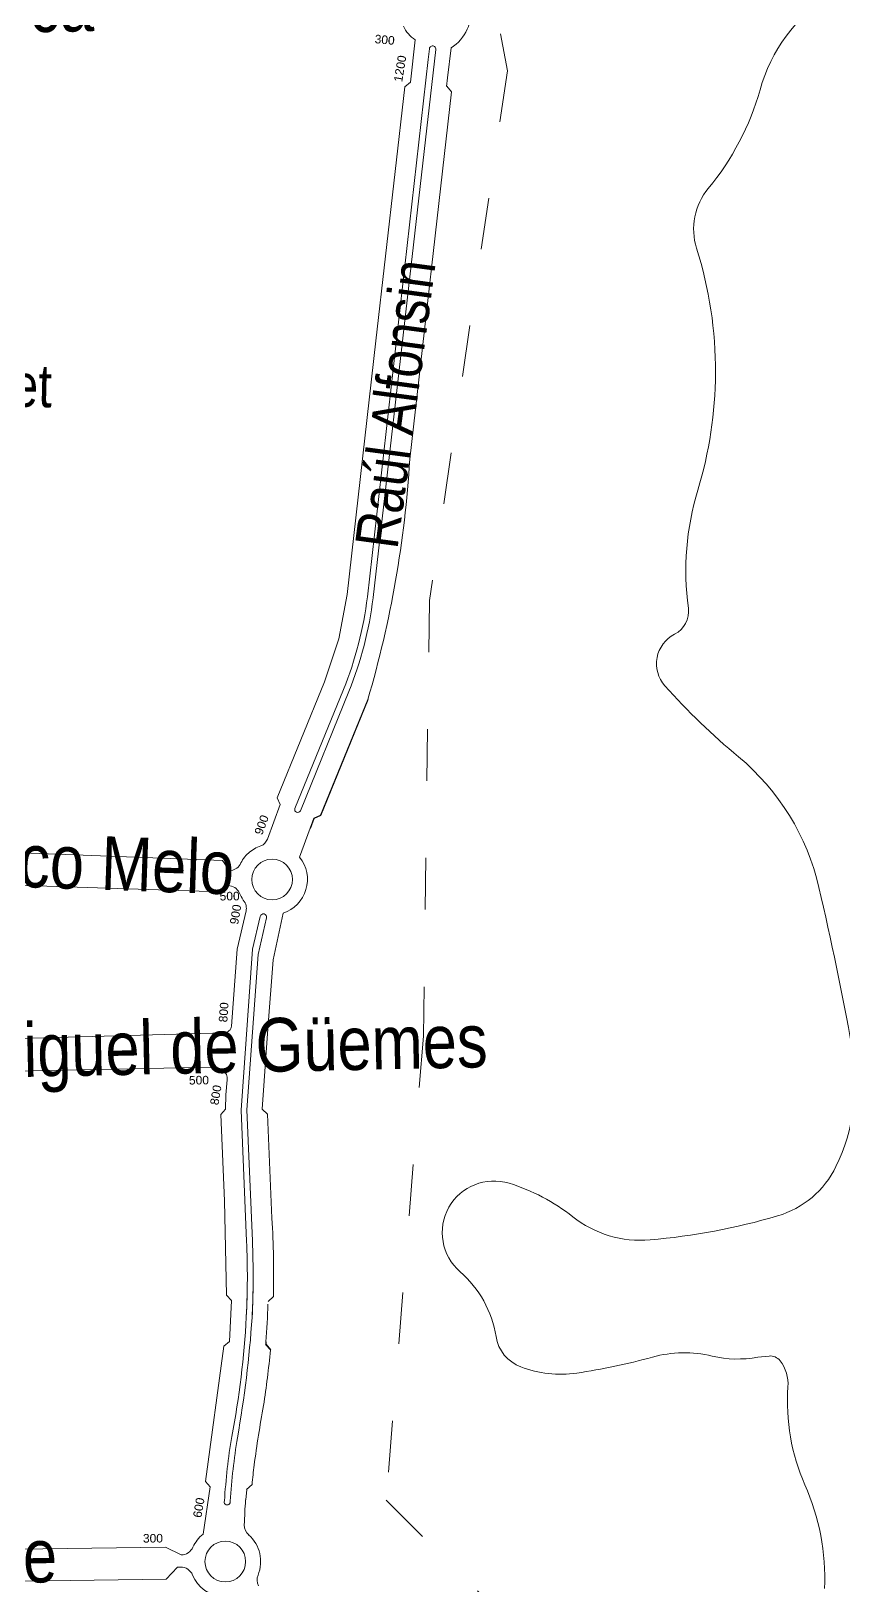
# Model space of a CAD drawing. Header units: millimetres. Extents: x 11558 to 23675, y 49449 to 61482.
# Drawn here: x 20778 to 21157, y 54085 to 54809 of the extents above; entities that cross this region are included whole.
import ezdxf

# ---------------------------------------------------------------- set-up
doc = ezdxf.new("R2010")
doc.units = ezdxf.units.MM
doc.linetypes.add('ACAD_ISO03W100', pattern=[30, 12, -18])
for name, color, linetype in [('0. plano base - nombres calles', 22, 'Continuous'), ('0. Plano Base - PLANO', 254, 'Continuous'), ('0.BARRIOS - DIVISIÓN', 12, 'ACAD_ISO03W100'), ('7. puesta en valor CC la lucila', 212, 'Continuous'), ('numeración', 7, 'Continuous')]:
    doc.layers.add(name, color=color, linetype=linetype)
doc.layers.get('7. puesta en valor CC la lucila').off()
doc.styles.get("Standard").update_dxf_attribs({"font": 'arial.ttf'})

# ---------------------------------------------------------------- blocks, each defined once
blk = doc.blocks.new('MANZANAS')
at = {"layer": '0. Plano Base - PLANO', "color": 0, "linetype": 'Continuous', "lineweight": 5}
for p, q in [((5640497.5, 6179439.62, 0.54), (5640495.72, 6179444.33, 0.54)), ((5640498.54, 6179445.34, 0.54), (5640590.39, 6179205.11, 0.54)), ((5640504.51, 6179449.28, 0.54), (5640509.53, 6179436.16, 0.54)), ((5640587.85, 6179204.21, 0.54), (5640497.5, 6179439.62, 0.54)), ((5640510.96, 6179432.45, 0.54), (5640509.53, 6179436.16, 0.54)), ((5640511.07, 6179432.56, 0.54), (5640514.17, 6179431.17, 0.54)), ((5640514.17, 6179431.17, 0.54), (5640575.84, 6179270.22, 0.54)), ((5640600.57, 6179161.04, 0.54), (5640606.07, 6179101.34, 0.54)), ((5640615.43, 6179103.78, 0.54), (5640610.08, 6179161.9, 0.54)), ((5640610.23, 6179161.91, 0.54), (5640615.59, 6179103.73, 0.54)), ((5640603.38, 6179101.1, 0.54), (5640597.89, 6179160.74, 0.54)), ((5640603.38, 6179101.1, 0.54), (5640597.89, 6179160.74, 0.54)), ((5640613.26, 6179101.17, 0.54), (5640615.43, 6179103.78, 0.54)), ((5640615.59, 6179103.73, 0.54), (5640613.42, 6179101.12, 0.54)), ((5640613.92, 6179096.15, 0.54), (5640613.26, 6179101.17, 0.54)), ((5640613.42, 6179101.12, 0.54), (5640614.07, 6179096.17, 0.54)), ((5640615.77, 6179081.91, 0.54), (5640613.92, 6179096.15, 0.54)), ((5640626.79, 6179033.81, 0.54), (5640620.91, 6179055.22, 0.54)), ((5640612.19, 6179048.99, 0.54), (5640616.11, 6179033.75, 0.54)), ((5640619.46, 6179032.78, 0.54), (5640615.09, 6179049.74, 0.54)), ((5640645.89, 6178964.73, 0.54), (5640616.11, 6179033.75, 0.54)), ((5640619.46, 6179032.78, 0.54), (5640648.23, 6178966.08, 0.54)), ((5640639.46, 6179004.05, 0.54), (5640626.79, 6179033.81, 0.54)), ((5640654.42, 6178969.65, 0.54), (5640639.46, 6179004.05, 0.54)), ((5640648.23, 6178966.08, 0.54), (5640678.65, 6178913.05, 0.54)), ((5640654.42, 6178969.65, 0.54), (5640657.7, 6178968.76, 0.54)), ((5640657.7, 6178968.76, 0.54), (5640681.91, 6178926.59, 0.54)), ((5640676.31, 6178911.7, 0.54), (5640645.89, 6178964.73, 0.54)), ((5640699.32, 6178894.54, 0.54), (5640698.2, 6178891.35, 0.54)), ((5640705.95, 6178874.21, 0.54), (5640706.09, 6178874.27, 0.54)), ((5640709.55, 6178871.81, 0.54), (5640706.41, 6178873.1, 0.54)), ((5640706.53, 6178873.22, 0.54), (5640709.66, 6178871.93, 0.54)), ((5640729.61, 6178808.98, 0.54), (5640730.9, 6178812.17, 0.54)), ((5640729.78, 6178808.98, 0.54), (5640731.68, 6178804.49, 0.54)), ((5640717.82, 6178762.04, 0.54), (5640719.08, 6178762.7, 0.54)), ((5640715.64, 6178754.49, 0.54), (5640440.53, 6178606.79, 0.01))]:
    blk.add_line(p, q, dxfattribs=at)
for points in [[(5640649.77, 6179552.62, 0.180589), (5640641.43, 6179498.49, -0.104705), (5640641.21, 6179446.49, 0.254734), (5640649.21, 6179419.27, -0.077852), (5640683.91, 6179371.63, -0.072781), (5640701.72, 6179319.45, 0.108259), (5640723.14, 6179268.64, -0.319793), (5640723.09, 6179254.81, 0.493249), (5640730.15, 6179231.41, 0.036746), (5640775.95, 6179217.86, -0.163998), (5640837.27, 6179181.16, -0.011233), (5640885.42, 6179122.1, -0.160178), (5640904.31, 6179069.34, -0.211219), (5640890.75, 6179036.36, -0.049826), (5640843.08, 6178998.99, -0.190888), (5640806.13, 6178991.96, 0.09281), (5640772.57, 6178992.11, 0.352695), (5640752.81, 6178969.2, 0.356441), (5640771.3, 6178944.95, -0.176456), (5640800.1, 6178925.91, 0.268605), (5640816.85, 6178918.66, 0.127112), (5640841.34, 6178928.13, 0.032282), (5640869.25, 6178951, -0.127532), (5640893.76, 6178964.3, 0.106061), (5640912.87, 6178973.66), (5640917.38, 6178976.58, -0.257155), (5640922.91, 6178976.98, -0.185612), (5640931.79, 6178967.87, 0.122934), (5640959.84, 6178931.01, -0.114251), (5640990.28, 6178892.39, 0.123079)], [(5640491.1, 6178903.3), (5640624.91, 6178976.36, -0.162525), (5640629.86, 6178977.24, -0.270546), (5640633.67, 6178974.2), (5640636.19, 6178967.8), (5640639.17, 6178961.79), (5640638.44, 6178958.53), (5640658.49, 6178923.61), (5640679.7, 6178885.04), (5640682.91, 6178883.91), (5640690.75, 6178866.5), (5640689.46, 6178863.35), (5640710.92, 6178803.43), (5640714.02, 6178802.19), (5640721.25, 6178781.15, 0.056548), (5640720.13, 6178777.44, 0.058561), (5640719.91, 6178773.57, -0.145377), (5640719.13, 6178770.23, -0.17906), (5640716.7, 6178767.89), (5640708.54, 6178767.7), (5640436.07, 6178621.41, -0.256751)]]:
    blk.add_lwpolyline(points, format="xyb", dxfattribs=at)
at = {"layer": '0. Plano Base - PLANO', "color": 0, "linetype": 'Continuous', "lineweight": 5, "elevation": 0.54}
blk.add_lwpolyline([(5640319.43, 6178938.81), (5640584.54, 6179063.99), (5640589.68, 6179061.33, 0.249528), (5640592.68, 6179066.05, -0.107463), (5640593.74, 6179072.66, -0.105206), (5640597.33, 6179078.3, 0.193842), (5640598.55, 6179082.48), (5640596.35, 6179099.51), (5640593.73, 6179101.69), (5640591.06, 6179130.77), (5640588.38, 6179159.84), (5640585.08, 6179180.64), (5640578.93, 6179200.79), (5640536.31, 6179312.02), (5640493.7, 6179423.25), (5640495.08, 6179426.35), (5640487.97, 6179444.94, -0.130453), (5640480.1, 6179448.05, 0.141805)], format="xyb", dxfattribs=at)
at = {"layer": '0. Plano Base - PLANO', "color": 0, "linetype": 'Continuous', "lineweight": 5}
blk.add_lwpolyline([(5640491.51, 6179003.25), (5640590.1, 6179050.39), (5640592.31, 6179054.83, -0.135323), (5640595.43, 6179055.39, -0.133166), (5640598.4, 6179054.29, 0.060619), (5640601.65, 6179052.11, -0.12898), (5640604.09, 6179050.29, -0.0958), (5640605.15, 6179048.27), (5640609.71, 6179030.53), (5640623.84, 6178997.33, -0.196447), (5640623.87, 6178995.03, -0.137682), (5640622.49, 6178993.2), (5640518.94, 6178935.76, -0.452381), (5640514.69, 6178937.28), (5640490.01, 6178999.44, -0.394417)], format="xyb", close=True, dxfattribs=at)
at = {"layer": '0. Plano Base - PLANO', "color": 0, "linetype": 'Continuous', "lineweight": 5, "elevation": 0.54}
blk.add_lwpolyline([(5640715.64, 6178754.49), (5640717.82, 6178762.04)], dxfattribs=at)
at = {"layer": '0. Plano Base - PLANO', "color": 0, "linetype": 'Continuous', "lineweight": 5}
for centre in [(5640609.16, 6179066.8, 0.54), (5640736.38, 6178774.57, 0.54)]:
    blk.add_circle(centre, 9.5, dxfattribs=at)
for centre, radius, start, end in [((5640487.41, 6179459.34, 0.54), 19.84, 329.52806, 104.46133), ((5640497.13, 6179444.84, 0.54), 1.5, 19.68614, 199.68634), ((5640121.77, 6179067.1, 0.54), 497.42, 10.98661, 24.10084), ((5640430.68, 6179145.02, 0.54), 170.64, 5.38794, 20.61669), ((5640430.29, 6179144.93, 0.54), 168.34, 5.38808, 20.61657), ((5640430.29, 6179144.93, 0.54), 168.34, 5.38808, 20.61657), ((5640604.72, 6179101.22, 0.54), 1.35, 185.26417, 5.26417), ((5640609.16, 6179066.8, 0.54), 16.5, 315.43077, 66.38785), ((5640613.64, 6179049.36, 0.54), 1.5, 14.42378, 194.42378), ((5640311.24, 6178704.43, 0.54), 432.14, 26.09929, 30.9368), ((5640353.29, 6178725.17, 0.54), 373.01, 24.56577, 30.0049), ((5640353.29, 6178725.17, 0.54), 375.71, 24.56364, 30.00428), ((5640353.29, 6178725.17, 0.54), 373.01, 24.56577, 27.66074), ((5640353.29, 6178725.17, 0.54), 375.71, 24.56364, 26.6769), ((5640351.34, 6178724.29, 0.54), 384.99, 22.91698, 25.53475), ((5640328.37, 6178714.32, 0.54), 400.18, 16.44767, 24.49586), ((5640225.21, 6178675.79, 0.54), 512.79, 17.31574, 23.63255), ((5640351.31, 6178724.28, 0.54), 385.03, 22.73822, 22.91704), ((5640351.31, 6178724.28, 0.54), 385.18, 22.74745, 22.9169), ((5640351.31, 6178724.28, 0.54), 387.43, 18.5218, 22.38344), ((5641242.44, 6179008.04, 0.54), 547.86, 197.05562, 200.00511), ((5641020.87, 6178929.8, 0.54), 325.16, 198.31321, 203.6189), ((5641020.69, 6178929.72, 0.54), 322.26, 198.32064, 203.61298), ((5641013.06, 6178926.26, 0.54), 304.36, 200.31041, 202.01507), ((5640724.36, 6178799.66, 0.54), 1.42, 185.75117, 42.93662), ((5641014.6, 6178926.85, 0.54), 308.4, 203.38805, 205.55171), ((5640741.78, 6178796.42, 0.54), 6, 205.55171, 256.12761), ((5640736.38, 6178774.57, 0.54), 16.5, 5.0886, 76.12761), ((5640758.79, 6178776.57, 0.54), 6, 185.08896, 235.09693), ((5640721.86, 6178757.38, 0.54), 6, 49.85189, 117.57177), ((5640736.39, 6178774.59, 0.54), 16.52, 229.85189, 293.88191)]:
    blk.add_arc(centre, radius, start, end, dxfattribs=at)

msp = doc.modelspace()

# ---------------------------------------------------------------- linework, layer by layer
at = {"layer": '0.BARRIOS - DIVISIÓN', "color": 14, "lineweight": 18, "ltscale": 2}
msp.add_lwpolyline([(20985.9, 54867.22), (20999.99, 54790.86), (20963.56, 54543.93), (20960.78, 54340.92), (20943.35, 54124.54), (20991.45, 54076.89)], dxfattribs=at)

# ---------------------------------------------------------------- block references
at = {"layer": '0. Plano Base - PLANO', "color": 28, "lineweight": 5, "true_color": 0x0d0d0d, "rotation": 332.5463477508169}
msp.add_blockref('MANZANAS', (-7833237.48, -2828296.13), dxfattribs=at)
at = {"layer": '7. puesta en valor CC la lucila', "color": 250, "lineweight": 30, "rotation": 332.5463477508169}
msp.add_blockref('MANZANAS', (-7833237.48, -2828296.13), dxfattribs=at)

# ---------------------------------------------------------------- texts
at = {"layer": '0. plano base - nombres calles', "color": 250, "lineweight": 15, "true_color": 0x1a1a1a, "attachment_point": 1}
for s, width, insert, char_height, rotation in [('{\\fArial Narrow|b0|i0|c0|p34;Gral. Roca}', 329.255, (20669.86, 54831.85), 25, 1.08363), ('{\\fArial Narrow|b0|i0|c0|p34;Raúl Alfonsin}', 329.255, (20928.78, 54570.13), 20, 82.37862), ('{\\fArial Narrow|b0|i0|c0|p34;Gob. Luis Vernet}', 329.255, (20615.8, 54657.94), 20, 358.68266), ('{\\fArial Narrow|b0|i0|c0|p34;Carlos Francisco Melo}', 329.255, (20588.24, 54441.99, 0.54), 25, 357.97672), ('{\\fArial Narrow|b0|i0|c0|p34;Gral. Martín Miguel de Güemes}', 409.9578, (20590.94, 54342.96), 25, 1.21492), ('{\\fArial Narrow|b0|i0|c0|p34;Gral. Juan Lavalle}', 329.255, (20558.8, 54107.03), 25, 1.07441)]:
    msp.add_mtext_dynamic_manual_height_columns(s, width=width, gutter_width=12.5, heights=[0], dxfattribs=dict(at, insert=insert, char_height=char_height, rotation=rotation))
at = {"layer": 'numeración', "color": 251, "true_color": 0x606162, "char_height": 4, "attachment_point": 1}
for s, insert, rotation in [('300', (20938.24, 54807.81), 354.76195), ('1200', (20946.89, 54786.12, 0.54), 80.69846), ('900', (20881.73, 54435.7), 69.5764), ('500', (20865.68, 54408.13), 0.51643), ('900', (20870.37, 54393.36), 80.69846), ('800', (20865.23, 54347.5), 85.9181), ('500', (20851.36, 54322.33), 0.51643), ('800', (20861.16, 54309.18), 80.69846), ('600', (20853.23, 54116.81), 80.69846), ('300', (20829.9, 54108.78), 0.32563)]:
    msp.add_mtext_dynamic_manual_height_columns(s, width=16.0314, gutter_width=12.5, heights=[0], dxfattribs=dict(at, insert=insert, rotation=rotation))

doc.saveas('drawing.dxf')
